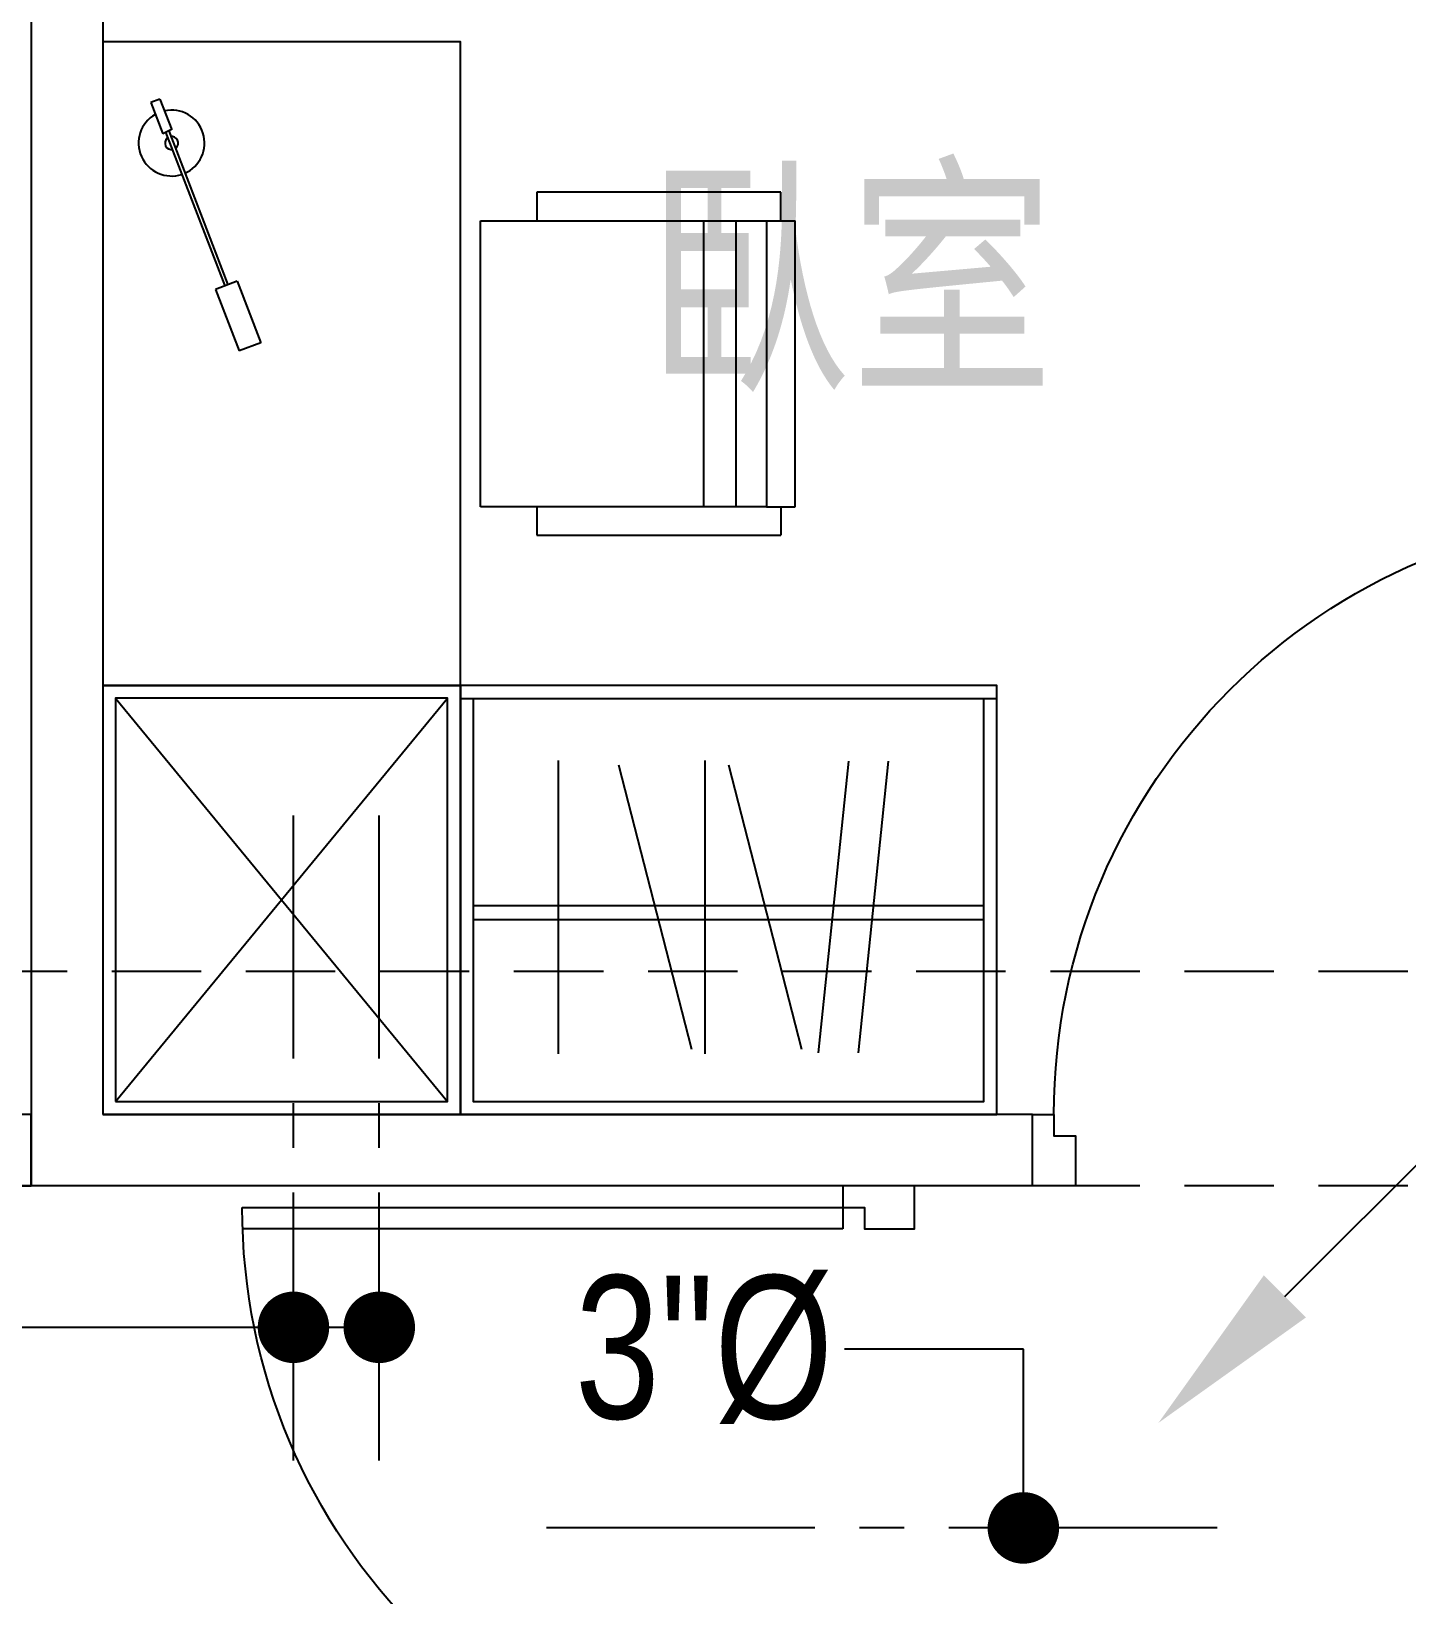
# Model space of a CAD drawing. Header units: millimetres. Extents: x 98197 to 106565, y 53890 to 60222.
# Drawn here: x 102945.4 to 103137.7, y 55333.4 to 55552.1 of the extents above; entities that cross this region are included whole.
import ezdxf

# ---------------------------------------------------------------- set-up
doc = ezdxf.new("R2010")
doc.units = ezdxf.units.MM
doc.header["$LTSCALE"] = 50
doc.header["$MEASUREMENT"] = 0
doc.linetypes.add('CENTER2', pattern=[1.125, 0.75, -0.125, 0.125, -0.125])
doc.linetypes.add('HIDDEN', pattern=[0.375, 0.25, -0.125])
doc.layers.get('0').update_dxf_attribs({"color": 8, "linetype": 'CONTINUOUS'})
for name, color, linetype in [('00', 7, 'HIDDEN'), ('35', 4, 'CENTER2'), ('36雨排水', 3, 'CONTINUOUS'), ('furniture', 55, 'CONTINUOUS')]:
    doc.layers.add(name, color=color, linetype=linetype)
doc.styles.add('CHINA', font='c2', dxfattribs={"bigfont": 'china'})
doc.styles.add('NOTHING', font='c2.shx', dxfattribs={"bigfont": 'china.shx'})

# ---------------------------------------------------------------- blocks, each defined once
blk = doc.blocks.new('6546786')
at = {"layer": '36雨排水', "color": 1, "linetype": 'Continuous'}
blk.add_line((94741.69, 56237.76), (94931.91, 56427.97), dxfattribs=at)
blk.add_solid([(94744.64, 56234.82), (94738.75, 56240.71), (94724.02, 56220.08)], dxfattribs=at)
blk = doc.blocks.new('*U41', base_point=(532774.96, 50158.06))
for p, q in [((532768.96, 50203.06), (532780.96, 50203.06)), ((532864.96, 50200.06), (532780.96, 50200.06)), ((532780.96, 50200.06), (532780.96, 50197.06)), ((532780.96, 50197.06), (532864.96, 50197.06)), ((532768.96, 50113.06), (532780.96, 50113.06))]:
    blk.add_line(p, q)
for points in [[(532780.96, 50203.06), (532780.96, 50200.06), (532777.96, 50200.06), (532777.96, 50197.06), (532770.96, 50197.06), (532770.96, 50203.06)], [(532780.96, 50113.06), (532780.96, 50116.06), (532777.96, 50116.06), (532777.96, 50119.06), (532770.96, 50119.06), (532770.96, 50113.06)]]:
    blk.add_lwpolyline(points)
blk.add_arc((532780.96, 50200.06), 84, 270, 360)
blk = doc.blocks.new('*U65', base_point=(71637.47, 1628.82))
for p, q in [((71602.97, 1702.82), (71602.97, 1633.82)), ((71605.97, 1633.82), (71605.97, 1702.82)), ((71599.97, 1623.82), (71599.97, 1633.82)), ((71599.97, 1633.82), (71602.97, 1633.82)), ((71602.97, 1633.82), (71605.97, 1633.82)), ((71605.97, 1633.82), (71674.97, 1633.82)), ((71674.97, 1623.82), (71674.97, 1633.82)), ((71599.97, 1623.82), (71674.97, 1623.82))]:
    blk.add_line(p, q)
for points in [[(71599.97, 1633.82), (71602.97, 1633.82), (71602.97, 1630.82), (71605.97, 1630.82), (71605.97, 1623.82), (71599.97, 1623.82)], [(71674.97, 1633.82), (71671.97, 1633.82), (71671.97, 1630.82), (71668.97, 1630.82), (71668.97, 1623.82), (71674.97, 1623.82)]]:
    blk.add_lwpolyline(points)
blk.add_arc((71602.97, 1633.82), 69, 0, 90)
blk = doc.blocks.new('*U66', base_point=(71414.97, 1628.82))
for p, q in [((71372.97, 1717.82), (71372.97, 1633.82)), ((71375.97, 1633.82), (71375.97, 1717.82)), ((71369.97, 1623.82), (71369.97, 1633.82)), ((71372.97, 1633.82), (71375.97, 1633.82)), ((71459.97, 1623.82), (71459.97, 1633.82))]:
    blk.add_line(p, q)
for points in [[(71369.97, 1633.82), (71372.97, 1633.82), (71372.97, 1630.82), (71375.97, 1630.82), (71375.97, 1623.82), (71369.97, 1623.82)], [(71459.97, 1633.82), (71456.97, 1633.82), (71456.97, 1630.82), (71453.97, 1630.82), (71453.97, 1623.82), (71459.97, 1623.82)]]:
    blk.add_lwpolyline(points)
blk.add_arc((71372.97, 1633.82), 84, 0, 90)
blk = doc.blocks.new('A$C3FEC6CE6')
at = {"layer": 'furniture'}
for p, q in [((-21.83, 31.02), (-13.22, 34.32)), ((-13.22, 34.32), (-12.07, 31.31)), ((-21.83, 31.02), (-20.67, 28)), ((-20.67, 28), (-12.07, 31.31)), ((-42.84, 21.46), (-21.33, 29.73)), ((-42.67, 21.03), (-21.16, 29.3)), ((-47.3, 20.24), (-43, 21.89)), ((-47.3, 20.24), (-46.81, 18.95)), ((-46.81, 18.95), (-42.46, 20.62)), ((-43.06, 21.87), (-42.46, 20.62))]:
    blk.add_line(p, q, dxfattribs=at)
for radius, start, end in [(4.61, 23.1574, 192.3965), (4.61, 209.6671, 18.139), (0.922, 40.5009, 191.5459), (0.922, 220.5009, 11.5459)]:
    blk.add_arc((-41.15, 21.86), radius, start, end, dxfattribs=at)
blk = doc.blocks.new('A$C761B7897')
at = {"layer": 'furniture'}
for p, q in [((-22.05, 80.4), (-22.05, 84.4)), ((-22.05, 84.4), (17.95, 84.4)), ((17.95, 80.4), (17.95, 84.4)), ((-22.05, 82.4), (-26.05, 82.4)), ((-26.05, 80.4), (-26.05, 82.4)), ((17.95, 82.4), (21.95, 82.4)), ((21.95, 82.4), (21.95, 48.27)), ((-26.05, 48.27), (-26.05, 80.4)), ((17.95, 80.4), (-22.05, 80.4)), ((-22.05, 80.4), (-22.05, 40.4)), ((17.95, 40.4), (17.95, 80.4)), ((-22.05, 76.13), (17.95, 76.13)), ((-22.05, 71.63), (17.95, 71.63)), ((-22.05, 48.27), (-26.05, 48.27)), ((21.95, 48.27), (17.95, 48.27)), ((-22.05, 40.4), (17.95, 40.4))]:
    blk.add_line(p, q, dxfattribs=at)
blk = doc.blocks.new('A$C62E31E07')
at = {"layer": 'furniture'}
for p, q in [((-41.82, 24.2), (-41.82, 95.6)), ((-39.82, 24.2), (-39.82, 95.6)), ((-62.13, 83.73), (-21.12, 83.73)), ((-61.51, 75.3), (-21.73, 65.1)), ((-62.13, 63.24), (-21.12, 63.24)), ((-61.51, 59.92), (-21.73, 49.72)), ((-62.02, 43.13), (-21.22, 47.37)), ((-62.02, 37.56), (-21.22, 41.8))]:
    blk.add_line(p, q, dxfattribs=at)
for points in [[(-72.62, 52.4), (-72.62, 97.4), (-70.82, 97.4)], [(-70.82, 97.4), (-12.62, 97.4), (-12.62, 22.4), (-70.82, 22.4)], [(-70.82, 97.4), (-70.82, 52.4)], [(-70.82, 95.6), (-14.42, 95.6), (-14.42, 24.2), (-70.82, 24.2)], [(-70.82, 52.4), (-70.82, 22.4), (-72.62, 22.4), (-72.62, 52.4)]]:
    blk.add_lwpolyline(points, dxfattribs=at)

msp = doc.modelspace()

# ---------------------------------------------------------------- linework, layer by layer
for p, q in [((102945.357, 55655.566), (102945.357, 55390.566)), ((102955.357, 55655.566), (102955.357, 55400.566)), ((103085.357, 55400.566), (102955.357, 55400.566)), ((103085.357, 55390.566), (102945.357, 55390.566))]:
    msp.add_line(p, q)
for points in [[(103005.357, 55460.566), (103005.357, 55550.566), (102955.357, 55550.566), (102955.357, 55460.566), (103005.357, 55460.566)], [(102955.357, 55400.566), (103005.357, 55400.566), (103005.357, 55460.566), (102955.357, 55460.566), (102955.357, 55400.566)], [(102957.157, 55458.766), (103003.557, 55402.366)], [(102957.157, 55402.366), (103003.557, 55458.766)]]:
    msp.add_lwpolyline(points)
msp.add_lwpolyline([(102957.157, 55402.366), (103003.557, 55402.366), (103003.557, 55458.766), (102957.157, 55458.766)], close=True)
at = {"layer": '00'}
for p, q in [((103325.357, 55420.566), (102807.857, 55420.566)), ((103325.357, 55390.566), (102807.857, 55390.566))]:
    msp.add_line(p, q, dxfattribs=at)
at = {"layer": '35'}
for p, q in [((102982.021, 55352.162), (102982.021, 55442.357)), ((102994.021, 55352.162), (102994.021, 55442.357)), ((103111.165, 55342.732), (103012.629, 55342.732))]:
    msp.add_line(p, q, dxfattribs=at)
at = {"layer": '35', "color": 1, "linetype": 'Continuous'}
for p, q in [((102944.021, 55370.79), (102994.021, 55370.79)), ((103084.084, 55367.732), (103059.084, 55367.732)), ((103084.084, 55342.732), (103084.084, 55367.732))]:
    msp.add_line(p, q, dxfattribs=at)
at = {"layer": '35', "color": 1, "linetype": 'Continuous', "const_width": 5}
for points in [[(102979.521, 55370.79, -1), (102984.521, 55370.79, -1)], [(102991.521, 55370.79, -1), (102996.521, 55370.79, -1)], [(103084.084, 55340.232, -1), (103084.084, 55345.232, -1)]]:
    msp.add_lwpolyline(points, format="xyb", close=True, dxfattribs=at)

# ---------------------------------------------------------------- block references
at = {"rotation": 270.0000000000001}
msp.add_blockref('A$C3FEC6CE6', (102943.115, 55495.281), dxfattribs=at)
at = {"xscale": -1}
for name, p, rotation in [('A$C761B7897', (102967.772, 55507.62), 270), ('A$C62E31E07', (103102.761, 55387.945), 90)]:
    msp.add_blockref(name, p, dxfattribs=dict(at, rotation=rotation))
for name, p in [('*U66', (103130.357, 55395.566)), ('*U65', (102907.857, 55395.566)), ('*U41', (103064.857, 55345.566))]:
    msp.add_blockref(name, p, dxfattribs=at)
at = {"layer": '36雨排水'}
msp.add_blockref('6546786', (8378.959, -862.649), dxfattribs=at)

# ---------------------------------------------------------------- texts
at = {"style": 'NOTHING'}
msp.add_text('臥室', height=30, dxfattribs=at).set_placement((103031.344, 55501.492))
at = {"layer": '35', "color": 1, "linetype": 'Continuous', "style": 'CHINA', "width": 0.8}
msp.add_text('3"%%C', height=20, dxfattribs=at).set_placement((103021.363, 55358.034))

doc.saveas('drawing.dxf')
